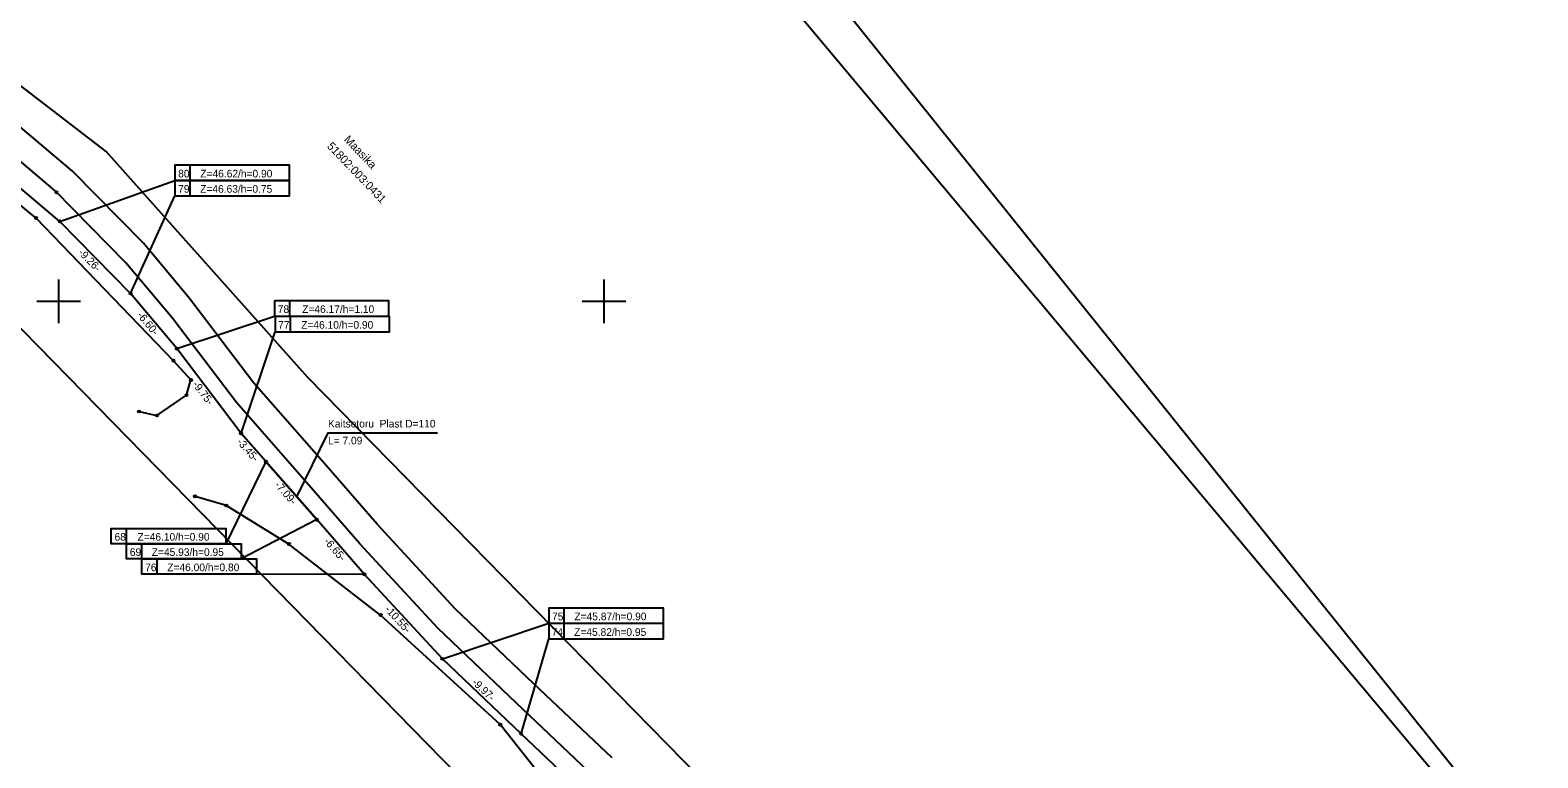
# Model space of a CAD drawing. Extents: x 518883 to 519628, y 6552240 to 6553378.
# Drawn here: x 519297.4 to 519435.6, y 6553158.1 to 6553224.9 of the extents above; entities that cross this region are included whole.
import ezdxf

# ---------------------------------------------------------------- set-up
doc = ezdxf.new("R2010")
doc.units = 0
for name, color, linetype in [('-TARA', 7, 'Continuous'), ('Hoonedet', 7, 'Continuous'), ('KORGUS', 7, 'Continuous'), ('MOOTPIIR', 7, 'Continuous'), ('MPKAABEL', 7, 'Continuous'), ('Prosystem_elekter', 7, 'Continuous'), ('Prosystem_kiri', 7, 'Continuous'), ('VKAEV', 7, 'Continuous'), ('VORK', 7, 'Continuous'), ('VORMISTUS', 7, 'Continuous')]:
    doc.layers.add(name, color=color, linetype=linetype)

msp = doc.modelspace()

# ---------------------------------------------------------------- linework, layer by layer
at = {"layer": '-TARA'}
for points in [[(519349.16, 6553156.34), (519341.98, 6553163.14), (519334.77, 6553170.02), (519327.62, 6553177.77), (519322.73, 6553183.39), (519316.31, 6553190.71), (519310.41, 6553198.48), (519306.17, 6553203.54), (519299.68, 6553210.14), (519292.52, 6553216.18), (519284.82, 6553222.51), (519276.14, 6553229.08), (519268.53, 6553235.1), (519262.48, 6553240.18), (519256.47, 6553244.68), (519251.99, 6553247.41), (519248.83, 6553249.9), (519245.43, 6553252.75), (519237.25, 6553259.56), (519229.93, 6553265.82), (519222.43, 6553272.92), (519215.35, 6553279.56), (519210.66, 6553283.91), (519207.18, 6553285.67)], [(519350.76, 6553158.13), (519343.58, 6553164.93), (519336.36, 6553171.81), (519329.21, 6553179.57), (519324.33, 6553185.18), (519317.9, 6553192.5), (519312.01, 6553200.27), (519307.77, 6553205.33), (519301.28, 6553211.93), (519294.11, 6553217.97), (519286.41, 6553224.3), (519277.74, 6553230.87), (519270.13, 6553236.89), (519264.08, 6553241.97), (519258.07, 6553246.47), (519253.59, 6553249.2), (519250.43, 6553251.69), (519247.03, 6553254.54), (519238.85, 6553261.36), (519231.53, 6553267.61), (519224.03, 6553274.71), (519216.94, 6553281.35), (519212.25, 6553285.7)]]:
    msp.add_lwpolyline(points, dxfattribs=at)
at = {"layer": 'Hoonedet'}
msp.add_line((519319.01, 6553185.3), (519323.68, 6553179.98), dxfattribs=at)
for points in [[(519349.4, 6553152.08), (519349.61, 6553152.59), (519349.91, 6553153.06), (519349.59, 6553153.53), (519342.41, 6553160.33), (519335.19, 6553167.21), (519328.04, 6553174.96), (519323.68, 6553179.98), (519319.01, 6553185.3), (519316.73, 6553187.89), (519310.84, 6553195.66), (519306.6, 6553200.72), (519300.11, 6553207.33), (519292.94, 6553213.36)], [(519321.85, 6553182.06), (519324.7, 6553187.93), (519334.74, 6553187.93)]]:
    msp.add_lwpolyline(points, dxfattribs=at)
at = {"layer": 'KORGUS'}
for centre in [(519299.8, 6553210), (519297.94, 6553207.64), (519300.11, 6553207.33), (519306.6, 6553200.72), (519310.84, 6553195.66), (519310.53, 6553194.55), (519312.13, 6553192.79), (519311.72, 6553191.39), (519307.37, 6553189.89), (519309.02, 6553189.53), (519316.73, 6553187.89), (519319.01, 6553185.3), (519312.51, 6553182.11), (519315.37, 6553181.27), (519323.68, 6553179.98), (519321.12, 6553177.74), (519328.04, 6553174.96), (519329.52, 6553171.23), (519335.19, 6553167.21), (519340.5, 6553161.18), (519342.41, 6553160.33)]:
    msp.add_circle(centre, 0.1, dxfattribs=at)
at = {"layer": 'MOOTPIIR'}
msp.add_lwpolyline([(519426.06, 6553057.67), (519414.3, 6553088.54), (519396.35, 6553112.69), (519366.28, 6553148.68), (519322.84, 6553193.02), (519304.35, 6553213.75), (519268.62, 6553241.22), (519244.3, 6553261.59), (519206.06, 6553296.24), (519195.83, 6553283.94), (519217.37, 6553266.62), (519247.98, 6553241.22), (519278.86, 6553215.55), (519359.82, 6553132.79), (519399.49, 6553087.02), (519410.98, 6553060.09)], dxfattribs=at)
at = {"layer": 'MPKAABEL'}
for points in [[(519300.11, 6553207.33), (519310.67, 6553211.08), (519321.17, 6553211.08), (519321.17, 6553212.48), (519310.67, 6553212.48), (519310.67, 6553211.08)], [(519312.07, 6553211.08), (519312.07, 6553212.48)], [(519306.6, 6553200.72), (519310.67, 6553209.68), (519321.17, 6553209.68), (519321.17, 6553211.08), (519310.67, 6553211.08), (519310.67, 6553209.68)], [(519312.07, 6553209.68), (519312.07, 6553211.08)], [(519310.84, 6553195.66), (519319.79, 6553198.65), (519330.29, 6553198.65), (519330.29, 6553200.05), (519319.79, 6553200.05), (519319.79, 6553198.65)], [(519321.19, 6553198.65), (519321.19, 6553200.05)], [(519316.73, 6553187.89), (519319.85, 6553197.21), (519330.35, 6553197.21), (519330.35, 6553198.61), (519319.85, 6553198.61), (519319.85, 6553197.21)], [(519321.25, 6553197.21), (519321.25, 6553198.61)], [(519319.01, 6553185.3), (519315.33, 6553177.77), (519304.83, 6553177.77), (519304.83, 6553179.17), (519315.33, 6553179.17), (519315.33, 6553177.77)], [(519323.68, 6553179.98), (519316.73, 6553176.37), (519306.23, 6553176.37), (519306.23, 6553177.77), (519316.73, 6553177.77), (519316.73, 6553176.37)], [(519306.23, 6553177.77), (519306.23, 6553179.17)], [(519307.63, 6553176.37), (519307.63, 6553177.77)], [(519328.04, 6553174.96), (519318.13, 6553174.97), (519307.63, 6553174.97), (519307.63, 6553176.37), (519318.13, 6553176.37), (519318.13, 6553174.97)], [(519309.03, 6553174.97), (519309.03, 6553176.37)], [(519335.19, 6553167.21), (519344.96, 6553170.47), (519355.46, 6553170.47), (519355.46, 6553171.87), (519344.96, 6553171.87), (519344.96, 6553170.47)], [(519346.36, 6553170.47), (519346.36, 6553171.87)], [(519342.41, 6553160.33), (519344.96, 6553169.04), (519355.46, 6553169.04), (519355.46, 6553170.44), (519344.96, 6553170.44), (519344.96, 6553169.04)], [(519346.36, 6553169.04), (519346.36, 6553170.44)]]:
    msp.add_lwpolyline(points, dxfattribs=at)
at = {"layer": 'Prosystem_elekter'}
msp.add_lwpolyline([(519254, 6553362.24), (519277.27, 6553183.49), (519329.65, 6553093.79), (519460, 6553116.32)], close=True, dxfattribs=at)
at = {"layer": 'Prosystem_kiri'}
for points in [[(519307.37, 6553189.89), (519309.02, 6553189.53), (519311.72, 6553191.39), (519312.13, 6553192.79), (519310.53, 6553194.55), (519297.94, 6553207.64), (519289.57, 6553214.49), (519276.2, 6553224.25), (519266.2, 6553231.02), (519263.13, 6553235.82), (519257.29, 6553240.51), (519251.24, 6553241.83), (519245.91, 6553244.49), (519242.08, 6553248.74), (519240.56, 6553251.91), (519233.04, 6553258.31), (519227.42, 6553264.45), (519214.08, 6553277.48), (519212.7, 6553273.74), (519203.3, 6553279.32)], [(519479.48, 6552950.18), (519476.33, 6552960.96), (519469.88, 6552971.36), (519461.22, 6552981.85), (519445.19, 6553004.53), (519432.76, 6553024.06), (519432.33, 6553027.05), (519426.4, 6553039.2), (519415.96, 6553060.23), (519414.41, 6553069.07), (519410.69, 6553077.26), (519396.96, 6553097.77), (519376.74, 6553120.86), (519368.61, 6553131.08), (519362.09, 6553136.04), (519354.95, 6553143.84), (519348.7, 6553150.8), (519340.5, 6553161.18), (519329.52, 6553171.23), (519321.12, 6553177.74), (519315.37, 6553181.27), (519312.51, 6553182.11)]]:
    msp.add_lwpolyline(points, dxfattribs=at)
at = {"layer": 'VORK'}
for p, q in [((519300, 6553202), (519300, 6553198)), ((519350, 6553202), (519350, 6553198)), ((519298, 6553200), (519302, 6553200)), ((519348, 6553200), (519352, 6553200))]:
    msp.add_line(p, q, dxfattribs=at)
at = {"layer": 'VORMISTUS'}
msp.add_lwpolyline([(519139.1, 6553287.77), (519251, 6553377.6), (519506.41, 6553059.43), (519394.5, 6552969.6)], close=True, dxfattribs=at)

# ---------------------------------------------------------------- texts
at = {"layer": 'Hoonedet'}
for s, p in [('Kaitsetoru  Plast D=110', (519324.7, 6553188.43)), ('L= 7.09', (519324.7, 6553186.88))]:
    msp.add_text(s, height=0.7, dxfattribs=at).set_placement(p)
at = {"layer": 'MPKAABEL'}
for s, p in [('Z=46.62/h=0.90', (519312.99, 6553211.36)), ('80', (519310.96, 6553211.36)), ('79', (519310.96, 6553209.96)), ('Z=46.63/h=0.75', (519312.98, 6553209.96)), ('Z=46.17/h=1.10', (519322.33, 6553198.93)), ('78', (519320.09, 6553198.93)), ('77', (519320.13, 6553197.49)), ('Z=46.10/h=0.90', (519322.24, 6553197.49)), ('68', (519305.13, 6553178.05)), ('Z=46.10/h=0.90', (519307.23, 6553178.05)), ('69', (519306.53, 6553176.65)), ('Z=45.93/h=0.95', (519308.54, 6553176.65)), ('76', (519307.93, 6553175.25)), ('Z=46.00/h=0.80', (519309.96, 6553175.25)), ('75', (519345.24, 6553170.75)), ('Z=45.87/h=0.90', (519347.29, 6553170.75)), ('74', (519345.21, 6553169.32)), ('Z=45.82/h=0.95', (519347.27, 6553169.32))]:
    msp.add_text(s, height=0.7, dxfattribs=at).set_placement(p)
at = {"layer": 'Prosystem_elekter'}
for s, p in [('Maasika', (519326.11, 6553214.78)), ('51802:003:0431', (519324.56, 6553214.17))]:
    msp.add_text(s, height=0.75, rotation=313.7713, dxfattribs=at).set_placement(p)
at = {"layer": 'VKAEV'}
for s, rotation, p in [('-9.26-', 314.519, (519301.75, 6553204.41)), ('-6.60-', 309.9446, (519307.15, 6553198.7)), ('-9.75-', 307.1883, (519312.24, 6553192.36)), ('-3.45-', 311.2939, (519316.29, 6553187.07)), ('-7.09-', 311.2612, (519319.76, 6553183.12)), ('-6.65-', 311.0028, (519324.28, 6553177.95)), ('-10.55-', 312.6903, (519329.86, 6553171.7)), ('-9.97-', 316.3574, (519337.85, 6553164.98))]:
    msp.add_text(s, height=0.7, rotation=rotation, dxfattribs=at).set_placement(p)

doc.saveas('drawing.dxf')
